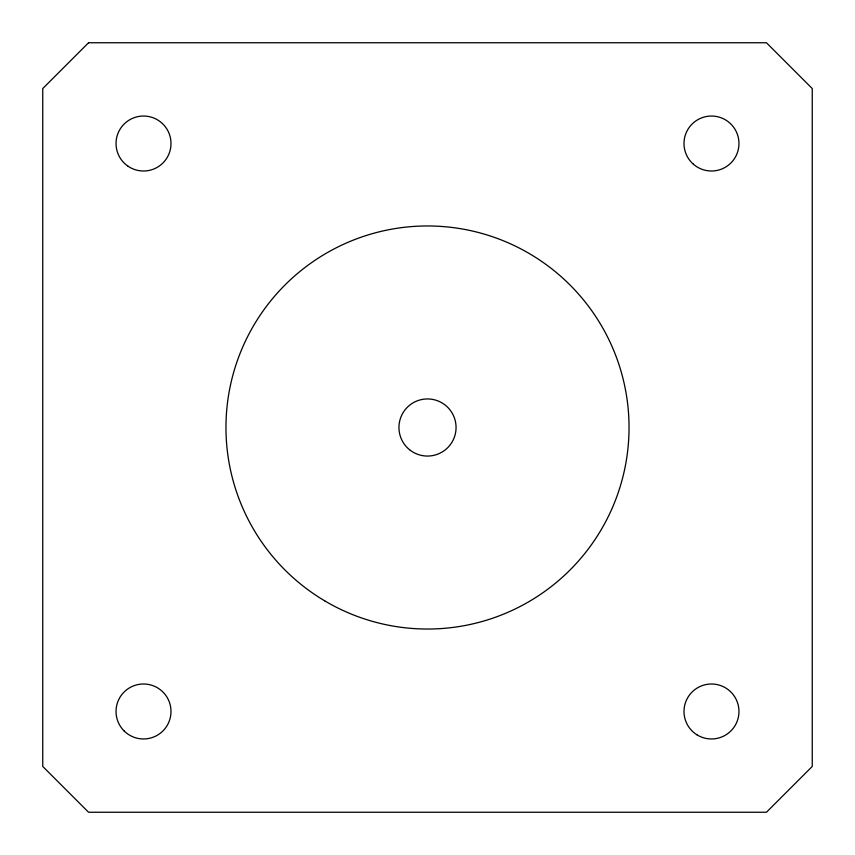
<?xml version="1.0" encoding="UTF-8"?>
<svg xmlns="http://www.w3.org/2000/svg" width="855" height="855" viewBox="0 0 855 855"><rect width="100%" height="100%" fill="white"/><g stroke="black" fill="none" stroke-linecap="round" stroke-linejoin="round"><path stroke-width="1.28" d="M88.557 42.75L42.75 88.557L42.75 766.443L88.557 812.25L766.443 812.25L812.25 766.443L812.25 88.557L766.443 42.75L88.557 42.75M324.697 600.841A201.534 201.534 0 0 0 629.024 429.862A201.534 201.534 0 0 0 328.78 251.798A201.534 201.534 0 0 0 324.697 600.841M124.103 730.929A27.478 27.478 0 0 0 170.07 718.574A27.478 27.478 0 0 0 136.383 684.941A27.478 27.478 0 0 0 124.103 730.929M696.836 734.734A27.478 27.478 0 0 0 738.944 712.536A27.478 27.478 0 0 0 698.663 687.174A27.478 27.478 0 0 0 696.836 734.734M692.849 163.722A27.478 27.478 0 0 0 738.293 149.55A27.478 27.478 0 0 0 703.302 117.285A27.478 27.478 0 0 0 692.849 163.722M128.143 166.298A27.478 27.478 0 0 0 170.936 145.436A27.478 27.478 0 0 0 131.478 118.813A27.478 27.478 0 0 0 128.143 166.298M409.524 449.698A28.568 28.568 0 0 0 455.715 431.967A28.568 28.568 0 0 0 417.261 400.835A28.568 28.568 0 0 0 409.524 449.698"/></g></svg>
